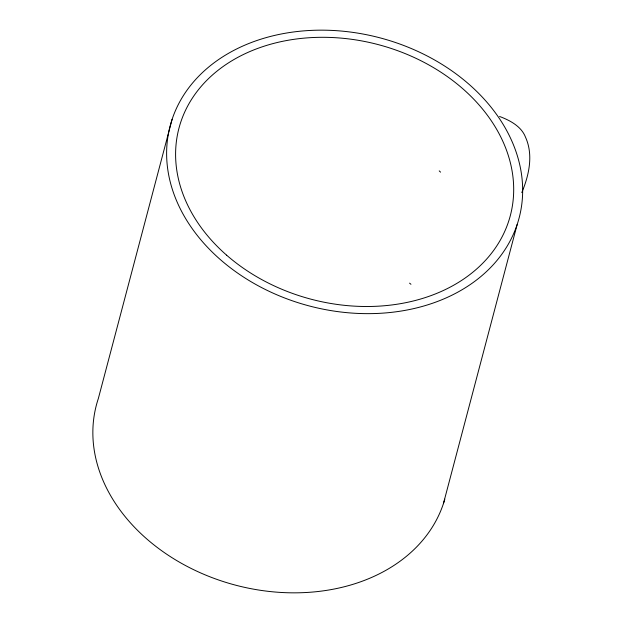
<?xml version="1.0" encoding="UTF-8"?>
<svg xmlns="http://www.w3.org/2000/svg" width="623" height="623" viewBox="0 0 623 623"><rect width="100%" height="100%" fill="white"/><g stroke="black" fill="none" stroke-linecap="round" stroke-linejoin="round"><path stroke-width="0.93" d="M172.112 119.312L98.348 398.51A180.452 138.641 14.8 0 0 229.942 583.603A180.452 138.641 14.8 0 0 444.806 499.155M443.405 503.688L517.168 224.49A180.452 138.641 14.8 0 0 296.392 31.617A180.452 138.641 14.8 0 0 220.363 259.604A180.452 138.641 14.8 0 0 517.168 224.49M521.794 192.6C528.997 175.304 533.592 154.995 525.485 137.13C521.365 126.36 509.785 120.255 499.553 116.47M440.586 172.15A22.716 14.399 58.8 0 1 439.223 170.881M409.56 283.138A22.716 9.843 51.4 0 1 410.954 284.298M226.632 255.181A171.348 131.648 14.8 0 0 508.469 221.843A171.348 131.648 14.8 0 0 298.83 38.688A171.348 131.648 14.8 0 0 226.632 255.181"/></g></svg>
